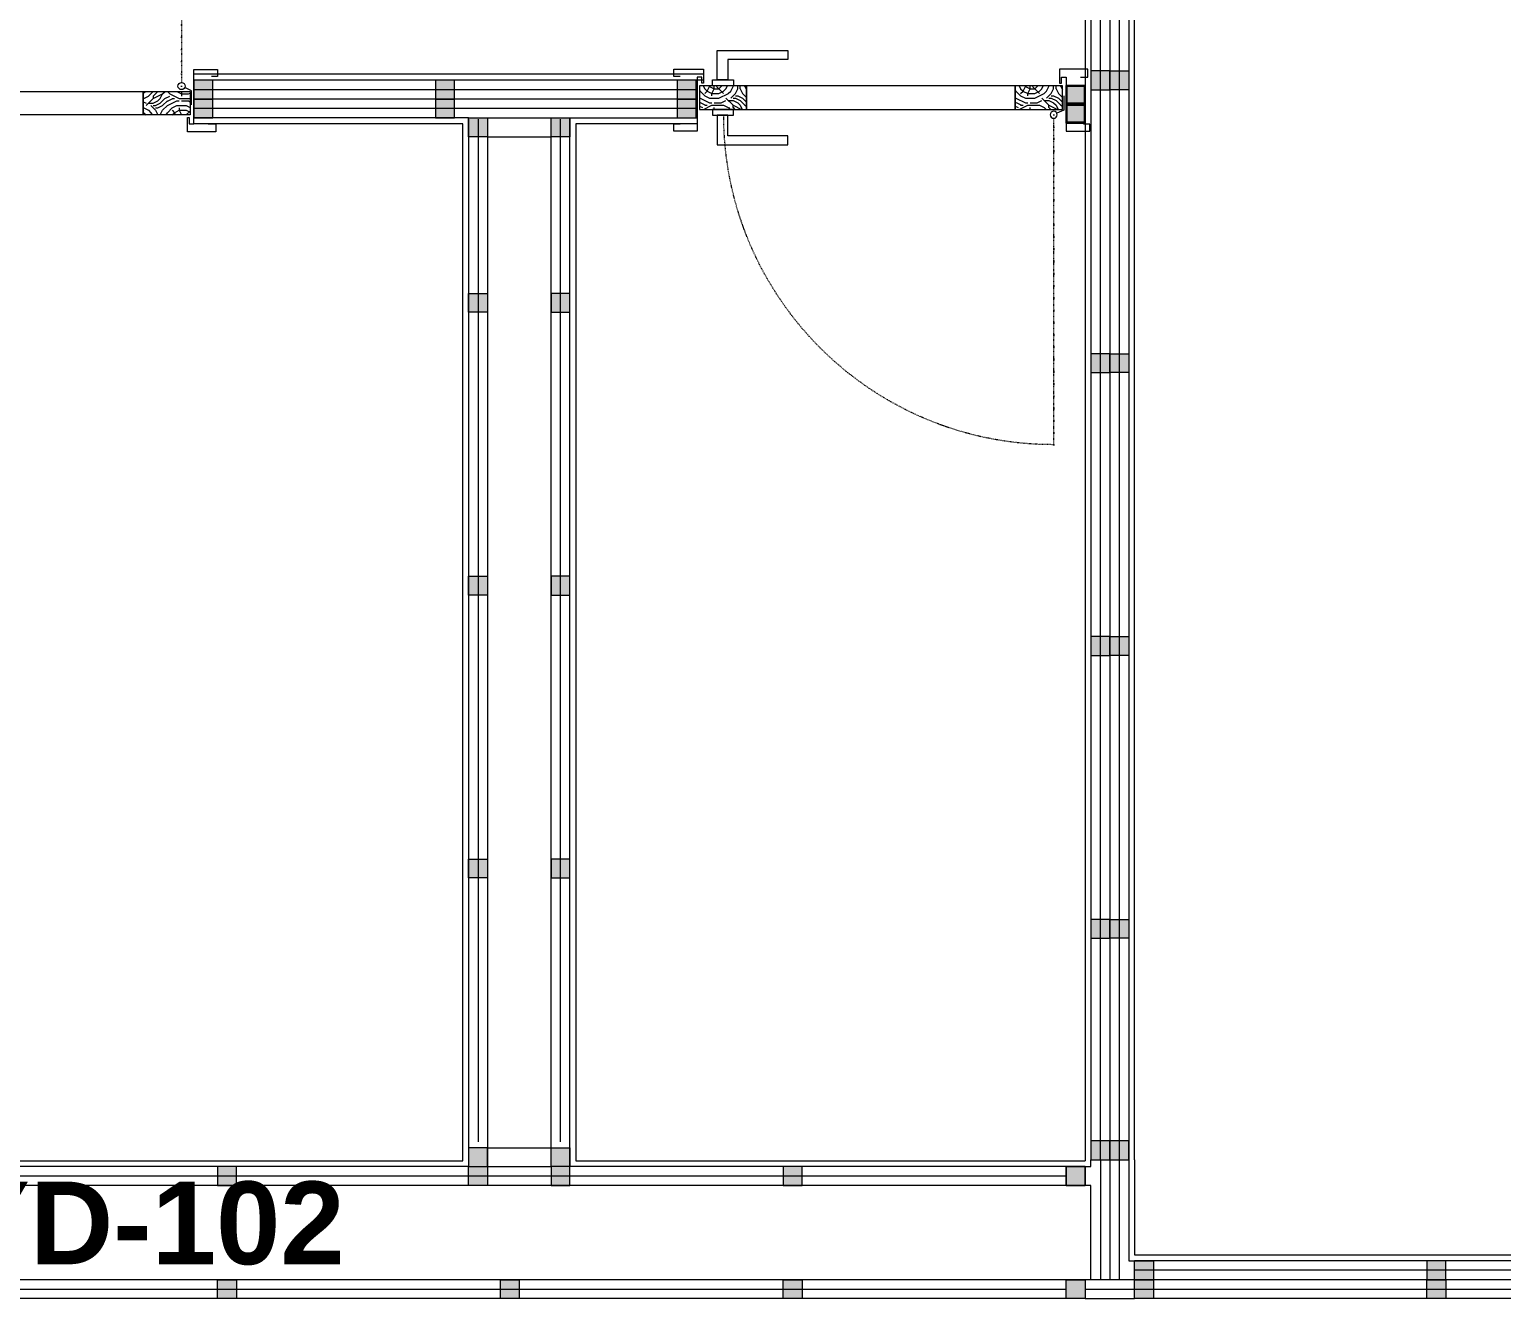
# Model space of a CAD drawing. Extents: x -2749 to 11890, y 0 to 8245.
# Drawn here: x 3484.7 to 3796.9, y 3361.1 to 3630.4 of the extents above; entities that cross this region are included whole.
import ezdxf

# ---------------------------------------------------------------- set-up
doc = ezdxf.new("R2010")
doc.units = 0
doc.header["$MEASUREMENT"] = 0
doc.linetypes.add('DOT2', pattern=[0.125, 0, -0.125])
doc.layers.get('0').update_dxf_attribs({"color": 9, "lineweight": 9})
for name, color, linetype, lineweight in [('06C', 9, 'Continuous', 9), ('06D', 9, 'Continuous', 9), ('09', 9, 'Continuous', 9), ('10', 9, 'Continuous', 9), ('11', 9, 'Continuous', 9), ('12', 9, 'Continuous', 9), ('20', 9, 'DOT2', 9), ('33', 9, 'BATTING', 9), ('EQ LIST', 7, 'Continuous', 13)]:
    doc.layers.add(name, color=color, linetype=linetype, lineweight=lineweight)
doc.linetypes.add('BATTING', pattern='A,0.0001,-0.1,[134,ltypeshp.shx,S=0.1,R=0,X=-0.1,Y=0],-0.2,[134,ltypeshp.shx,S=0.1,R=180,X=0.1,Y=0],-0.1', length=0.4001)

# ---------------------------------------------------------------- blocks, each defined once
blk = doc.blocks.new('p-kapı kolu')
for points in [[(2.2, 0), (2.2, -1.25), (-2.2, -1.25), (-2.2, 0), (2.2, 0)], [(1.225, -1.25), (1.225, -7.5), (-13.775, -7.5), (-13.775, -5.625), (-1.025, -5.625), (-1.025, -5.625), (-1.025, -1.25), (1.225, -1.25)]]:
    blk.add_lwpolyline(points)
blk = doc.blocks.new('P-AH-01-102')
at = {"layer": '09'}
h = blk.add_hatch(dxfattribs=at)
h.set_pattern_fill('LOGEND', color=256, scale=10, style=0)
h.set_pattern_definition([(7e-15, (-99162.212, -3118.098), (10, 10), [3, -7]), (7e-15, (-99162.212, -3117.598), (10, 10), [3, -7]), (7e-15, (-99161.712, -3116.598), (10, 10), [2, -8]), (7e-15, (-99161.212, -3115.598), (10, 10), [1.5, -8.5]), (7e-15, (-99161.212, -3114.598), (10, 10), [1, -9]), (7e-15, (-99163.712, -3113.598), (10, 10), [0.5, -2.5, 0.5, -6.5]), (7e-15, (-99162.212, -3113.098), (10, 10), [0.5, -4, 1.5, -4]), (7e-15, (-99160.212, -3112.598), (10, 10), [0.5, -0.5, 0.5, -8.5]), (7e-15, (-99160.712, -3112.098), (10, 10), [0.5, -9.5]), (7e-15, (-99161.212, -3111.098), (10, 10), [1.5, -8.5]), (7e-15, (-99161.212, -3110.098), (10, 10), [2, -8]), (7e-15, (-99161.712, -3109.098), (10, 10), [2.5, -3, 0.5, -4]), (90, (-99165.712, -3115.098), (-10, 10), [0.5, -1, 2.5, -6]), (90, (-99165.212, -3114.098), (-10, 10), [0.5, -0.5, 1.5, -7.5]), (90, (-99164.712, -3110.098), (-10, 10), [1, -9]), (90, (-99164.212, -3114.098), (-10, 10), [2, -3, 0.5, -4.5]), (90, (-99163.712, -3108.598), (-10, 10), [0.5, -9.5]), (90, (-99163.212, -3113.598), (-10, 10), [1.5, -8.5]), (90, (-99162.212, -3113.098), (-10, 10), [1, -9]), (90, (-99161.212, -3113.098), (-10, 10), [0.5, -1.5, 1.5, -6.5]), (90, (-99160.712, -3112.598), (-10, 10), [0.5, -9.5]), (90, (-99160.212, -3114.598), (-10, 10), [1.4, -8.6]), (90, (-99159.712, -3116.598), (-10, 10), [1, -9]), (90, (-99158.712, -3112.598), (-10, 10), [0.5, -9.5]), (90, (-99157.712, -3113.098), (-10, 10), [1.5, -8.5]), (90, (-99156.712, -3113.098), (-10, 10), [1.5, -8.5]), (45, (-99158.212, -3117.0976), (1e-15, 10), [0.7071, -0.7071, 0.7071, -12.0208356]), (45, (-99160.212, -3114.5976), (1e-15, 10), [1.4142, -12.7279356]), (45, (-99164.212, -3109.5976), (1e-15, 10), [1.4142, -12.7279356]), (45, (-99162.212, -3112.0976), (1e-15, 10), [1.4142, -12.7279356]), (45, (-99161.712, -3114.0976), (1e-15, 10), [1.4142, -12.7279356]), (45, (-99158.712, -3116.0976), (1e-15, 10), [1.4142, -12.7279356]), (45, (-99159.712, -3115.5976), (1e-15, 10), [2.12132, -12.0208156]), (45, (-99162.712, -3111.0976), (1e-15, 10), [0.7071, -13.4350356]), (45, (-99163.212, -3110.0976), (1e-15, 10), [0.7071, -13.4350356]), (45, (-99159.212, -3110.0976), (1e-15, 10), [0.7071, -13.4350356]), (45, (-99163.212, -3115.0976), (1e-15, 10), [0.7071, -13.4350356]), (45, (-99157.712, -3111.5976), (1e-15, 10), [0.7071, -13.4350356]), (45, (-99161.212, -3112.5976), (1e-15, 10), [0.7071, -13.4350356]), (45, (-99160.212, -3111.5976), (1e-15, 10), [0.7071, -13.4350356]), (135, (-99160.712, -3113.5976), (-10, 1e-15), [0.7071, -0.7071, 2.12132, -10.6066156]), (135, (-99159.212, -3113.5976), (-10, 1e-15), [0.7071, -13.4350356]), (135, (-99159.212, -3117.0976), (-10, 1e-15), [0.7071, -13.4350356]), (135, (-99161.212, -3114.5976), (-10, 1e-15), [0.7071, -13.4350356]), (135, (-99159.712, -3112.5976), (-10, 1e-15), [0.7071, -13.4350356]), (135, (-99162.212, -3115.0976), (-10, 1e-15), [0.7071, -13.4350356]), (135, (-99158.212, -3115.0976), (-10, 1e-15), [0.7071, -13.4350356]), (135, (-99165.212, -3118.0976), (-10, 1e-15), [0.7071, -13.4350356]), (135, (-99164.712, -3117.5976), (-10, 1e-15), [1.4142, -12.7279356]), (135, (-99164.212, -3117.0976), (-10, 1e-15), [1.4142, -12.7279356]), (135, (-99163.212, -3117.0976), (-10, 1e-15), [1.4142, -12.7279356]), (135, (-99162.712, -3116.0976), (-10, 1e-15), [1.4142, -12.7279356]), (135, (-99158.712, -3112.0976), (-10, 1e-15), [1.4142, -12.7279356]), (135, (-99156.712, -3117.0976), (-10, 1e-15), [1.4142, -12.7279356]), (135, (-99156.212, -3109.0976), (-10, 1e-15), [1.4142, -12.7279356]), (135, (-99156.212, -3110.0976), (-10, 1e-15), [1.4142, -12.7279356]), (135, (-99157.212, -3110.5976), (-10, 1e-15), [1.4142, -12.7279356]), (135, (-99164.212, -3110.5976), (-10, 1e-15), [2.12132, -12.0208156]), (135, (-99157.712, -3111.5976), (-10, 1e-15), [2.12132, -12.0208156]), (26.565051, (-99163.212, -3108.5976), (10, 4e-09), [1.118, -21.2426798]), (26.565051, (-99163.212, -3113.5976), (10, 4e-09), [1.118, -21.2426798]), (26.565051, (-99162.212, -3110.5976), (10, 4e-09), [1.118, -21.2426798]), (26.565051, (-99159.212, -3117.5976), (10, 4e-09), [1.118, -21.2426798]), (26.565051, (-99159.712, -3116.5976), (10, 4e-09), [1.118, -21.2426798]), (26.565051, (-99162.712, -3114.5976), (10, 4e-09), [1.118, -21.2426798]), (26.565051, (-99162.712, -3109.5976), (10, 4e-09), [1.118, -21.2426798]), (26.565051, (-99159.712, -3112.5976), (10, 4e-09), [2.236, -20.1246798]), (63.434949, (-99159.712, -3111.0976), (5e-10, 10), [1.118, -21.2426798]), (63.434949, (-99158.212, -3114.0976), (5e-10, 10), [1.118, -21.2426798]), (63.434949, (-99163.212, -3112.0976), (5e-10, 10), [1.118, -21.2426798]), (63.434949, (-99165.212, -3111.5976), (5e-10, 10), [1.118, -21.2426798]), (63.434949, (-99159.212, -3113.5976), (5e-10, 10), [1.118, -21.2426798]), (63.434949, (-99160.212, -3113.5976), (5e-10, 10), [1.118, -21.2426798]), (63.434949, (-99164.212, -3112.0976), (5e-10, 10), [2.236, -20.1246798]), (63.434949, (-99156.712, -3115.5976), (5e-10, 10), [2.236, -20.1246798]), (63.434949, (-99157.712, -3115.0976), (5e-10, 10), [2.236, -20.1246798]), (116.565051, (-99165.712, -3116.5976), (-4e-09, 10), [1.118, -21.2426798]), (116.565051, (-99165.712, -3111.0976), (-4e-09, 10), [1.118, -21.2426798]), (116.565051, (-99163.712, -3118.0976), (-4e-09, 10), [1.118, -21.2426798]), (116.565051, (-99164.712, -3109.0976), (-4e-09, 10), [1.118, -21.2426798]), (116.565051, (-99163.712, -3115.0976), (-4e-09, 10), [1.118, -21.2426798]), (116.565051, (-99161.712, -3114.0976), (-4e-09, 10), [1.118, -21.2426798]), (116.565051, (-99160.712, -3112.0976), (-4e-09, 10), [1.118, -21.2426798]), (116.565051, (-99165.212, -3116.0976), (3.21e-06, 10.0000016), [1.118, -21.2426798]), (116.565051, (-99162.712, -3114.5976), (-4e-09, 10), [1.118, -21.2426798]), (116.565051, (-99159.712, -3115.5976), (-4e-09, 10), [1.118, -21.2426798]), (116.565051, (-99158.712, -3114.5976), (-4e-09, 10), [1.118, -21.2426798]), (116.565051, (-99156.712, -3111.5976), (-4e-09, 10), [1.118, -21.2426798]), (116.565051, (-99164.212, -3108.5976), (-4e-09, 10), [1.118, -21.2426798]), (116.565051, (-99165.712, -3109.0976), (-4e-09, 10), [2.236, -20.1246798]), (116.565051, (-99164.212, -3116.0976), (-4e-09, 10), [2.236, -20.1246798]), (153.434949, (-99165.712, -3117.5976), (-10, 5e-10), [1.118, -21.2426798]), (153.434949, (-99157.212, -3118.0976), (-10, 5e-10), [1.118, -21.2426798]), (153.434949, (-99157.712, -3113.0976), (-10, 5e-10), [1.118, -21.2426798]), (153.434949, (-99161.712, -3116.5976), (-10, 5e-10), [1.118, -21.2426798]), (153.434949, (-99162.212, -3117.5976), (-10, 5e-10), [1.118, -21.2426798]), (153.434949, (-99161.212, -3115.5976), (-10, 5e-10), [1.118, -21.2426798]), (153.434949, (-99158.212, -3109.5976), (-10, 5e-10), [1.118, -21.2426798]), (153.434949, (-99157.212, -3109.0976), (-10, 5e-10), [2.236, -20.1246798])])
h.paths.add_polyline_path([(3.3, -4.8), (-1.71, -4.8), (-1.71, -14.8), (3.3, -14.8)])
h = blk.add_hatch(dxfattribs=at)
h.set_pattern_fill('LOGEND', color=256, scale=10, style=0)
h.set_pattern_definition([(7e-15, (-99152.212, -3195.098), (10, 10), [3, -7]), (7e-15, (-99152.212, -3194.598), (10, 10), [3, -7]), (7e-15, (-99151.712, -3193.598), (10, 10), [2, -8]), (7e-15, (-99151.212, -3192.598), (10, 10), [1.5, -8.5]), (7e-15, (-99151.212, -3191.598), (10, 10), [1, -9]), (7e-15, (-99153.712, -3190.598), (10, 10), [0.5, -2.5, 0.5, -6.5]), (7e-15, (-99152.212, -3190.098), (10, 10), [0.5, -4, 1.5, -4]), (7e-15, (-99150.212, -3189.598), (10, 10), [0.5, -0.5, 0.5, -8.5]), (7e-15, (-99150.712, -3189.098), (10, 10), [0.5, -9.5]), (7e-15, (-99151.212, -3188.098), (10, 10), [1.5, -8.5]), (7e-15, (-99151.212, -3187.098), (10, 10), [2, -8]), (7e-15, (-99151.712, -3186.098), (10, 10), [2.5, -3, 0.5, -4]), (90, (-99155.712, -3192.098), (-10, 10), [0.5, -1, 2.5, -6]), (90, (-99155.212, -3191.098), (-10, 10), [0.5, -0.5, 1.5, -7.5]), (90, (-99154.712, -3187.098), (-10, 10), [1, -9]), (90, (-99154.212, -3191.098), (-10, 10), [2, -3, 0.5, -4.5]), (90, (-99153.712, -3185.598), (-10, 10), [0.5, -9.5]), (90, (-99153.212, -3190.598), (-10, 10), [1.5, -8.5]), (90, (-99152.212, -3190.098), (-10, 10), [1, -9]), (90, (-99151.212, -3190.098), (-10, 10), [0.5, -1.5, 1.5, -6.5]), (90, (-99150.712, -3189.598), (-10, 10), [0.5, -9.5]), (90, (-99150.212, -3191.598), (-10, 10), [1.4, -8.6]), (90, (-99149.712, -3193.598), (-10, 10), [1, -9]), (90, (-99148.712, -3189.598), (-10, 10), [0.5, -9.5]), (90, (-99147.712, -3190.098), (-10, 10), [1.5, -8.5]), (90, (-99146.712, -3190.098), (-10, 10), [1.5, -8.5]), (45, (-99148.212, -3194.0976), (1e-15, 10), [0.7071, -0.7071, 0.7071, -12.0208356]), (45, (-99150.212, -3191.5976), (1e-15, 10), [1.4142, -12.7279356]), (45, (-99154.212, -3186.5976), (1e-15, 10), [1.4142, -12.7279356]), (45, (-99152.212, -3189.0976), (1e-15, 10), [1.4142, -12.7279356]), (45, (-99151.712, -3191.0976), (1e-15, 10), [1.4142, -12.7279356]), (45, (-99148.712, -3193.0976), (1e-15, 10), [1.4142, -12.7279356]), (45, (-99149.712, -3192.5976), (1e-15, 10), [2.12132, -12.0208156]), (45, (-99152.712, -3188.0976), (1e-15, 10), [0.7071, -13.4350356]), (45, (-99153.212, -3187.0976), (1e-15, 10), [0.7071, -13.4350356]), (45, (-99149.212, -3187.0976), (1e-15, 10), [0.7071, -13.4350356]), (45, (-99153.212, -3192.0976), (1e-15, 10), [0.7071, -13.4350356]), (45, (-99147.712, -3188.5976), (1e-15, 10), [0.7071, -13.4350356]), (45, (-99151.212, -3189.5976), (1e-15, 10), [0.7071, -13.4350356]), (45, (-99150.212, -3188.5976), (1e-15, 10), [0.7071, -13.4350356]), (135, (-99150.712, -3190.5976), (-10, 1e-15), [0.7071, -0.7071, 2.12132, -10.6066156]), (135, (-99149.212, -3190.5976), (-10, 1e-15), [0.7071, -13.4350356]), (135, (-99149.212, -3194.0976), (-10, 1e-15), [0.7071, -13.4350356]), (135, (-99151.212, -3191.5976), (-10, 1e-15), [0.7071, -13.4350356]), (135, (-99149.712, -3189.5976), (-10, 1e-15), [0.7071, -13.4350356]), (135, (-99152.212, -3192.0976), (-10, 1e-15), [0.7071, -13.4350356]), (135, (-99148.212, -3192.0976), (-10, 1e-15), [0.7071, -13.4350356]), (135, (-99155.212, -3195.0976), (-10, 1e-15), [0.7071, -13.4350356]), (135, (-99154.712, -3194.5976), (-10, 1e-15), [1.4142, -12.7279356]), (135, (-99154.212, -3194.0976), (-10, 1e-15), [1.4142, -12.7279356]), (135, (-99153.212, -3194.0976), (-10, 1e-15), [1.4142, -12.7279356]), (135, (-99152.712, -3193.0976), (-10, 1e-15), [1.4142, -12.7279356]), (135, (-99148.712, -3189.0976), (-10, 1e-15), [1.4142, -12.7279356]), (135, (-99146.712, -3194.0976), (-10, 1e-15), [1.4142, -12.7279356]), (135, (-99146.212, -3186.0976), (-10, 1e-15), [1.4142, -12.7279356]), (135, (-99146.212, -3187.0976), (-10, 1e-15), [1.4142, -12.7279356]), (135, (-99147.212, -3187.5976), (-10, 1e-15), [1.4142, -12.7279356]), (135, (-99154.212, -3187.5976), (-10, 1e-15), [2.12132, -12.0208156]), (135, (-99147.712, -3188.5976), (-10, 1e-15), [2.12132, -12.0208156]), (26.565051, (-99153.212, -3185.5976), (10, 4e-09), [1.118, -21.2426798]), (26.565051, (-99153.212, -3190.5976), (10, 4e-09), [1.118, -21.2426798]), (26.565051, (-99152.212, -3187.5976), (10, 4e-09), [1.118, -21.2426798]), (26.565051, (-99149.212, -3194.5976), (10, 4e-09), [1.118, -21.2426798]), (26.565051, (-99149.712, -3193.5976), (10, 4e-09), [1.118, -21.2426798]), (26.565051, (-99152.712, -3191.5976), (10, 4e-09), [1.118, -21.2426798]), (26.565051, (-99152.712, -3186.5976), (10, 4e-09), [1.118, -21.2426798]), (26.565051, (-99149.712, -3189.5976), (10, 4e-09), [2.236, -20.1246798]), (63.434949, (-99149.712, -3188.0976), (5e-10, 10), [1.118, -21.2426798]), (63.434949, (-99148.212, -3191.0976), (5e-10, 10), [1.118, -21.2426798]), (63.434949, (-99153.212, -3189.0976), (5e-10, 10), [1.118, -21.2426798]), (63.434949, (-99155.212, -3188.5976), (5e-10, 10), [1.118, -21.2426798]), (63.434949, (-99149.212, -3190.5976), (5e-10, 10), [1.118, -21.2426798]), (63.434949, (-99150.212, -3190.5976), (5e-10, 10), [1.118, -21.2426798]), (63.434949, (-99154.212, -3189.0976), (5e-10, 10), [2.236, -20.1246798]), (63.434949, (-99146.712, -3192.5976), (5e-10, 10), [2.236, -20.1246798]), (63.434949, (-99147.712, -3192.0976), (5e-10, 10), [2.236, -20.1246798]), (116.565051, (-99155.712, -3193.5976), (-4e-09, 10), [1.118, -21.2426798]), (116.565051, (-99155.712, -3188.0976), (-4e-09, 10), [1.118, -21.2426798]), (116.565051, (-99153.712, -3195.0976), (-4e-09, 10), [1.118, -21.2426798]), (116.565051, (-99154.712, -3186.0976), (-4e-09, 10), [1.118, -21.2426798]), (116.565051, (-99153.712, -3192.0976), (-4e-09, 10), [1.118, -21.2426798]), (116.565051, (-99151.712, -3191.0976), (-4e-09, 10), [1.118, -21.2426798]), (116.565051, (-99150.712, -3189.0976), (-4e-09, 10), [1.118, -21.2426798]), (116.565051, (-99155.212, -3193.0976), (3.21e-06, 10.0000016), [1.118, -21.2426798]), (116.565051, (-99152.712, -3191.5976), (-4e-09, 10), [1.118, -21.2426798]), (116.565051, (-99149.712, -3192.5976), (-4e-09, 10), [1.118, -21.2426798]), (116.565051, (-99148.712, -3191.5976), (-4e-09, 10), [1.118, -21.2426798]), (116.565051, (-99146.712, -3188.5976), (-4e-09, 10), [1.118, -21.2426798]), (116.565051, (-99154.212, -3185.5976), (-4e-09, 10), [1.118, -21.2426798]), (116.565051, (-99155.712, -3186.0976), (-4e-09, 10), [2.236, -20.1246798]), (116.565051, (-99154.212, -3193.0976), (-4e-09, 10), [2.236, -20.1246798]), (153.434949, (-99155.712, -3194.5976), (-10, 5e-10), [1.118, -21.2426798]), (153.434949, (-99147.212, -3195.0976), (-10, 5e-10), [1.118, -21.2426798]), (153.434949, (-99147.712, -3190.0976), (-10, 5e-10), [1.118, -21.2426798]), (153.434949, (-99151.712, -3193.5976), (-10, 5e-10), [1.118, -21.2426798]), (153.434949, (-99152.212, -3194.5976), (-10, 5e-10), [1.118, -21.2426798]), (153.434949, (-99151.212, -3192.5976), (-10, 5e-10), [1.118, -21.2426798]), (153.434949, (-99148.212, -3186.5976), (-10, 5e-10), [1.118, -21.2426798]), (153.434949, (-99147.212, -3186.0976), (-10, 5e-10), [2.236, -20.1246798])])
h.paths.add_polyline_path([(3.3, -71.8), (-1.71, -71.8), (-1.71, -81.8), (3.3, -81.8)])
at = {"layer": '10'}
for points in [[(5.16, -1), (5.16, 0.6), (6.86, 0.6), (6.86, -5.4), (3.86, -5.4), (3.86, -5), (5.16, -5), (5.16, -4), (-6.34, -4), (-6.34, 1), (-4.84, 1), (-4.84, -0.3)], [(1.17, -4.5), (-1.83, -4.5), (-2.51, -5.97)], [(5.26, -85.9), (5.26, -87.2), (6.86, -87.2), (6.86, -80.9), (3.86, -80.9), (3.86, -81.3), (5.16, -81.3), (5.16, -82.3), (-6.34, -82.3), (-6.34, -87.2), (-4.74, -87.2), (-4.74, -85.9)]]:
    blk.add_lwpolyline(points, dxfattribs=at)
blk.add_circle((-2.83, -6.65), 0.75, dxfattribs=at)
at = {"layer": '12'}
for points in [[(3.3, -4.8), (3.3, -14.8), (-1.7, -14.8), (-1.7, -4.8)], [(3.3, -71.8), (-1.7, -71.8), (-1.7, -14.8), (3.3, -14.8)], [(3.3, -71.8), (3.3, -81.8), (-1.7, -81.8), (-1.7, -71.8)]]:
    blk.add_lwpolyline(points, close=True, dxfattribs=at)
at = {"layer": '20', "ltscale": 20}
for points in [[(-2.83, -6.65), (-72.83, -6.65)], [(-72.83, -6.65), (-3.58, -6.65)]]:
    blk.add_lwpolyline(points, dxfattribs=at)
at = {"layer": '20'}
blk.add_lwpolyline([(-72.83, -6.65), (-3.58, -6.65)], dxfattribs=at)
blk.add_arc((-2.83, -6.65), 70, 180.0002, 269.9998, dxfattribs=at)
at = {"layer": '06C', "extrusion": (0, 0, -1), "xscale": -1, "zscale": -1, "rotation": 90}
blk.add_blockref('p-kapı kolu', (1.7, -76.8), dxfattribs=at)
at = {"layer": '06C', "xscale": -1, "rotation": 90}
blk.add_blockref('p-kapı kolu', (3.3, -76.8), dxfattribs=at)
blk = doc.blocks.new('prf-10x10')
h = blk.add_hatch(color=255)
h.dxf.hatch_style = 1
h.paths.add_polyline_path([(-5, -5), (5, -5), (5, 5), (-5, 5)])
at = {"layer": '10'}
blk.add_lwpolyline([(-5, -5), (5, -5), (5, 5), (-5, 5)], close=True, dxfattribs=at)
blk = doc.blocks.new('p-profil-birim')
h = blk.add_hatch(color=255)
h.dxf.hatch_style = 1
h.paths.add_polyline_path([(0, 0), (10, 0), (10, 10), (0, 10)])
blk.add_lwpolyline([(0, 0), (10, 0), (10, 10), (0, 10)], close=True)
at = {"layer": '10'}
for points in [[(0, 10), (10, 10), (10, 0), (0, 0)], [(0, 10), (10, 10), (10, 0), (0, 0)], [(0, 0), (10, 0), (10, 10), (0, 10)], [(0.5, 9.5), (9.5, 9.5), (9.5, 0.5), (0.5, 0.5)]]:
    blk.add_lwpolyline(points, close=True, dxfattribs=at)
blk = doc.blocks.new('P-AH-01-1001')
at = {"layer": '09'}
h = blk.add_hatch(dxfattribs=at)
h.set_pattern_fill('LOGEND', color=256, scale=10, style=0)
h.set_pattern_definition([(2e-15, (-99162.212, -3118.098), (10, 10), [3, -7]), (2e-15, (-99162.212, -3117.598), (10, 10), [3, -7]), (2e-15, (-99161.712, -3116.598), (10, 10), [2, -8]), (2e-15, (-99161.212, -3115.598), (10, 10), [1.5, -8.5]), (2e-15, (-99161.212, -3114.598), (10, 10), [1, -9]), (2e-15, (-99163.712, -3113.598), (10, 10), [0.5, -2.5, 0.5, -6.5]), (2e-15, (-99162.212, -3113.098), (10, 10), [0.5, -4, 1.5, -4]), (2e-15, (-99160.212, -3112.598), (10, 10), [0.5, -0.5, 0.5, -8.5]), (2e-15, (-99160.712, -3112.098), (10, 10), [0.5, -9.5]), (2e-15, (-99161.212, -3111.098), (10, 10), [1.5, -8.5]), (2e-15, (-99161.212, -3110.098), (10, 10), [2, -8]), (2e-15, (-99161.712, -3109.098), (10, 10), [2.5, -3, 0.5, -4]), (90, (-99165.712, -3115.098), (-10, 10), [0.5, -1, 2.5, -6]), (90, (-99165.212, -3114.098), (-10, 10), [0.5, -0.5, 1.5, -7.5]), (90, (-99164.712, -3110.098), (-10, 10), [1, -9]), (90, (-99164.212, -3114.098), (-10, 10), [2, -3, 0.5, -4.5]), (90, (-99163.712, -3108.598), (-10, 10), [0.5, -9.5]), (90, (-99163.212, -3113.598), (-10, 10), [1.5, -8.5]), (90, (-99162.212, -3113.098), (-10, 10), [1, -9]), (90, (-99161.212, -3113.098), (-10, 10), [0.5, -1.5, 1.5, -6.5]), (90, (-99160.712, -3112.598), (-10, 10), [0.5, -9.5]), (90, (-99160.212, -3114.598), (-10, 10), [1.4, -8.6]), (90, (-99159.712, -3116.598), (-10, 10), [1, -9]), (90, (-99158.712, -3112.598), (-10, 10), [0.5, -9.5]), (90, (-99157.712, -3113.098), (-10, 10), [1.5, -8.5]), (90, (-99156.712, -3113.098), (-10, 10), [1.5, -8.5]), (45, (-99158.212, -3117.0976), (1e-15, 10), [0.7071, -0.7071, 0.7071, -12.0208356]), (45, (-99160.212, -3114.5976), (1e-15, 10), [1.4142, -12.7279356]), (45, (-99164.212, -3109.5976), (1e-15, 10), [1.4142, -12.7279356]), (45, (-99162.212, -3112.0976), (1e-15, 10), [1.4142, -12.7279356]), (45, (-99161.712, -3114.0976), (1e-15, 10), [1.4142, -12.7279356]), (45, (-99158.712, -3116.0976), (1e-15, 10), [1.4142, -12.7279356]), (45, (-99159.712, -3115.5976), (1e-15, 10), [2.12132, -12.0208156]), (45, (-99162.712, -3111.0976), (1e-15, 10), [0.7071, -13.4350356]), (45, (-99163.212, -3110.0976), (1e-15, 10), [0.7071, -13.4350356]), (45, (-99159.212, -3110.0976), (1e-15, 10), [0.7071, -13.4350356]), (45, (-99163.212, -3115.0976), (1e-15, 10), [0.7071, -13.4350356]), (45, (-99157.712, -3111.5976), (1e-15, 10), [0.7071, -13.4350356]), (45, (-99161.212, -3112.5976), (1e-15, 10), [0.7071, -13.4350356]), (45, (-99160.212, -3111.5976), (1e-15, 10), [0.7071, -13.4350356]), (135, (-99160.712, -3113.5976), (-10, 1e-15), [0.7071, -0.7071, 2.12132, -10.6066156]), (135, (-99159.212, -3113.5976), (-10, 1e-15), [0.7071, -13.4350356]), (135, (-99159.212, -3117.0976), (-10, 1e-15), [0.7071, -13.4350356]), (135, (-99161.212, -3114.5976), (-10, 1e-15), [0.7071, -13.4350356]), (135, (-99159.712, -3112.5976), (-10, 1e-15), [0.7071, -13.4350356]), (135, (-99162.212, -3115.0976), (-10, 1e-15), [0.7071, -13.4350356]), (135, (-99158.212, -3115.0976), (-10, 1e-15), [0.7071, -13.4350356]), (135, (-99165.212, -3118.0976), (-10, 1e-15), [0.7071, -13.4350356]), (135, (-99164.712, -3117.5976), (-10, 1e-15), [1.4142, -12.7279356]), (135, (-99164.212, -3117.0976), (-10, 1e-15), [1.4142, -12.7279356]), (135, (-99163.212, -3117.0976), (-10, 1e-15), [1.4142, -12.7279356]), (135, (-99162.712, -3116.0976), (-10, 1e-15), [1.4142, -12.7279356]), (135, (-99158.712, -3112.0976), (-10, 1e-15), [1.4142, -12.7279356]), (135, (-99156.712, -3117.0976), (-10, 1e-15), [1.4142, -12.7279356]), (135, (-99156.212, -3109.0976), (-10, 1e-15), [1.4142, -12.7279356]), (135, (-99156.212, -3110.0976), (-10, 1e-15), [1.4142, -12.7279356]), (135, (-99157.212, -3110.5976), (-10, 1e-15), [1.4142, -12.7279356]), (135, (-99164.212, -3110.5976), (-10, 1e-15), [2.12132, -12.0208156]), (135, (-99157.712, -3111.5976), (-10, 1e-15), [2.12132, -12.0208156]), (26.565051, (-99163.212, -3108.5976), (10, 4e-09), [1.118, -21.2426798]), (26.565051, (-99163.212, -3113.5976), (10, 4e-09), [1.118, -21.2426798]), (26.565051, (-99162.212, -3110.5976), (10, 4e-09), [1.118, -21.2426798]), (26.565051, (-99159.212, -3117.5976), (10, 4e-09), [1.118, -21.2426798]), (26.565051, (-99159.712, -3116.5976), (10, 4e-09), [1.118, -21.2426798]), (26.565051, (-99162.712, -3114.5976), (10, 4e-09), [1.118, -21.2426798]), (26.565051, (-99162.712, -3109.5976), (10, 4e-09), [1.118, -21.2426798]), (26.565051, (-99159.712, -3112.5976), (10, 4e-09), [2.236, -20.1246798]), (63.434949, (-99159.712, -3111.0976), (5e-10, 10), [1.118, -21.2426798]), (63.434949, (-99158.212, -3114.0976), (5e-10, 10), [1.118, -21.2426798]), (63.434949, (-99163.212, -3112.0976), (5e-10, 10), [1.118, -21.2426798]), (63.434949, (-99165.212, -3111.5976), (5e-10, 10), [1.118, -21.2426798]), (63.434949, (-99159.212, -3113.5976), (5e-10, 10), [1.118, -21.2426798]), (63.434949, (-99160.212, -3113.5976), (5e-10, 10), [1.118, -21.2426798]), (63.434949, (-99164.212, -3112.0976), (5e-10, 10), [2.236, -20.1246798]), (63.434949, (-99156.712, -3115.5976), (5e-10, 10), [2.236, -20.1246798]), (63.434949, (-99157.712, -3115.0976), (5e-10, 10), [2.236, -20.1246798]), (116.565051, (-99165.712, -3116.5976), (-4e-09, 10), [1.118, -21.2426798]), (116.565051, (-99165.712, -3111.0976), (-4e-09, 10), [1.118, -21.2426798]), (116.565051, (-99163.712, -3118.0976), (-4e-09, 10), [1.118, -21.2426798]), (116.565051, (-99164.712, -3109.0976), (-4e-09, 10), [1.118, -21.2426798]), (116.565051, (-99163.712, -3115.0976), (-4e-09, 10), [1.118, -21.2426798]), (116.565051, (-99161.712, -3114.0976), (-4e-09, 10), [1.118, -21.2426798]), (116.565051, (-99160.712, -3112.0976), (-4e-09, 10), [1.118, -21.2426798]), (116.565051, (-99165.212, -3116.0976), (3.21e-06, 10.0000016), [1.118, -21.2426798]), (116.565051, (-99162.712, -3114.5976), (-4e-09, 10), [1.118, -21.2426798]), (116.565051, (-99159.712, -3115.5976), (-4e-09, 10), [1.118, -21.2426798]), (116.565051, (-99158.712, -3114.5976), (-4e-09, 10), [1.118, -21.2426798]), (116.565051, (-99156.712, -3111.5976), (-4e-09, 10), [1.118, -21.2426798]), (116.565051, (-99164.212, -3108.5976), (-4e-09, 10), [1.118, -21.2426798]), (116.565051, (-99165.712, -3109.0976), (-4e-09, 10), [2.236, -20.1246798]), (116.565051, (-99164.212, -3116.0976), (-4e-09, 10), [2.236, -20.1246798]), (153.434949, (-99165.712, -3117.5976), (-10, 5e-10), [1.118, -21.2426798]), (153.434949, (-99157.212, -3118.0976), (-10, 5e-10), [1.118, -21.2426798]), (153.434949, (-99157.712, -3113.0976), (-10, 5e-10), [1.118, -21.2426798]), (153.434949, (-99161.712, -3116.5976), (-10, 5e-10), [1.118, -21.2426798]), (153.434949, (-99162.212, -3117.5976), (-10, 5e-10), [1.118, -21.2426798]), (153.434949, (-99161.212, -3115.5976), (-10, 5e-10), [1.118, -21.2426798]), (153.434949, (-99158.212, -3109.5976), (-10, 5e-10), [1.118, -21.2426798]), (153.434949, (-99157.212, -3109.0976), (-10, 5e-10), [2.236, -20.1246798])])
h.paths.add_polyline_path([(3.3, -4.8), (-1.7, -4.8), (-1.7, -14.8), (3.3, -14.8)])
h = blk.add_hatch(dxfattribs=at)
h.set_pattern_fill('LOGEND', color=256, scale=10, style=0)
h.set_pattern_definition([(2e-15, (-99162.212, -3205.098), (10, 10), [3, -7]), (2e-15, (-99162.212, -3204.598), (10, 10), [3, -7]), (2e-15, (-99161.712, -3203.598), (10, 10), [2, -8]), (2e-15, (-99161.212, -3202.598), (10, 10), [1.5, -8.5]), (2e-15, (-99161.212, -3201.598), (10, 10), [1, -9]), (2e-15, (-99163.712, -3200.598), (10, 10), [0.5, -2.5, 0.5, -6.5]), (2e-15, (-99162.212, -3200.098), (10, 10), [0.5, -4, 1.5, -4]), (2e-15, (-99160.212, -3199.598), (10, 10), [0.5, -0.5, 0.5, -8.5]), (2e-15, (-99160.712, -3199.098), (10, 10), [0.5, -9.5]), (2e-15, (-99161.212, -3198.098), (10, 10), [1.5, -8.5]), (2e-15, (-99161.212, -3197.098), (10, 10), [2, -8]), (2e-15, (-99161.712, -3196.098), (10, 10), [2.5, -3, 0.5, -4]), (90, (-99165.712, -3202.098), (-10, 10), [0.5, -1, 2.5, -6]), (90, (-99165.212, -3201.098), (-10, 10), [0.5, -0.5, 1.5, -7.5]), (90, (-99164.712, -3197.098), (-10, 10), [1, -9]), (90, (-99164.212, -3201.098), (-10, 10), [2, -3, 0.5, -4.5]), (90, (-99163.712, -3195.598), (-10, 10), [0.5, -9.5]), (90, (-99163.212, -3200.598), (-10, 10), [1.5, -8.5]), (90, (-99162.212, -3200.098), (-10, 10), [1, -9]), (90, (-99161.212, -3200.098), (-10, 10), [0.5, -1.5, 1.5, -6.5]), (90, (-99160.712, -3199.598), (-10, 10), [0.5, -9.5]), (90, (-99160.212, -3201.598), (-10, 10), [1.4, -8.6]), (90, (-99159.712, -3203.598), (-10, 10), [1, -9]), (90, (-99158.712, -3199.598), (-10, 10), [0.5, -9.5]), (90, (-99157.712, -3200.098), (-10, 10), [1.5, -8.5]), (90, (-99156.712, -3200.098), (-10, 10), [1.5, -8.5]), (45, (-99158.212, -3204.0976), (1e-15, 10), [0.7071, -0.7071, 0.7071, -12.0208356]), (45, (-99160.212, -3201.5976), (1e-15, 10), [1.4142, -12.7279356]), (45, (-99164.212, -3196.5976), (1e-15, 10), [1.4142, -12.7279356]), (45, (-99162.212, -3199.0976), (1e-15, 10), [1.4142, -12.7279356]), (45, (-99161.712, -3201.0976), (1e-15, 10), [1.4142, -12.7279356]), (45, (-99158.712, -3203.0976), (1e-15, 10), [1.4142, -12.7279356]), (45, (-99159.712, -3202.5976), (1e-15, 10), [2.12132, -12.0208156]), (45, (-99162.712, -3198.0976), (1e-15, 10), [0.7071, -13.4350356]), (45, (-99163.212, -3197.0976), (1e-15, 10), [0.7071, -13.4350356]), (45, (-99159.212, -3197.0976), (1e-15, 10), [0.7071, -13.4350356]), (45, (-99163.212, -3202.0976), (1e-15, 10), [0.7071, -13.4350356]), (45, (-99157.712, -3198.5976), (1e-15, 10), [0.7071, -13.4350356]), (45, (-99161.212, -3199.5976), (1e-15, 10), [0.7071, -13.4350356]), (45, (-99160.212, -3198.5976), (1e-15, 10), [0.7071, -13.4350356]), (135, (-99160.712, -3200.5976), (-10, 1e-15), [0.7071, -0.7071, 2.12132, -10.6066156]), (135, (-99159.212, -3200.5976), (-10, 1e-15), [0.7071, -13.4350356]), (135, (-99159.212, -3204.0976), (-10, 1e-15), [0.7071, -13.4350356]), (135, (-99161.212, -3201.5976), (-10, 1e-15), [0.7071, -13.4350356]), (135, (-99159.712, -3199.5976), (-10, 1e-15), [0.7071, -13.4350356]), (135, (-99162.212, -3202.0976), (-10, 1e-15), [0.7071, -13.4350356]), (135, (-99158.212, -3202.0976), (-10, 1e-15), [0.7071, -13.4350356]), (135, (-99165.212, -3205.0976), (-10, 1e-15), [0.7071, -13.4350356]), (135, (-99164.712, -3204.5976), (-10, 1e-15), [1.4142, -12.7279356]), (135, (-99164.212, -3204.0976), (-10, 1e-15), [1.4142, -12.7279356]), (135, (-99163.212, -3204.0976), (-10, 1e-15), [1.4142, -12.7279356]), (135, (-99162.712, -3203.0976), (-10, 1e-15), [1.4142, -12.7279356]), (135, (-99158.712, -3199.0976), (-10, 1e-15), [1.4142, -12.7279356]), (135, (-99156.712, -3204.0976), (-10, 1e-15), [1.4142, -12.7279356]), (135, (-99156.212, -3196.0976), (-10, 1e-15), [1.4142, -12.7279356]), (135, (-99156.212, -3197.0976), (-10, 1e-15), [1.4142, -12.7279356]), (135, (-99157.212, -3197.5976), (-10, 1e-15), [1.4142, -12.7279356]), (135, (-99164.212, -3197.5976), (-10, 1e-15), [2.12132, -12.0208156]), (135, (-99157.712, -3198.5976), (-10, 1e-15), [2.12132, -12.0208156]), (26.565051, (-99163.212, -3195.5976), (10, 4e-09), [1.118, -21.2426798]), (26.565051, (-99163.212, -3200.5976), (10, 4e-09), [1.118, -21.2426798]), (26.565051, (-99162.212, -3197.5976), (10, 4e-09), [1.118, -21.2426798]), (26.565051, (-99159.212, -3204.5976), (10, 4e-09), [1.118, -21.2426798]), (26.565051, (-99159.712, -3203.5976), (10, 4e-09), [1.118, -21.2426798]), (26.565051, (-99162.712, -3201.5976), (10, 4e-09), [1.118, -21.2426798]), (26.565051, (-99162.712, -3196.5976), (10, 4e-09), [1.118, -21.2426798]), (26.565051, (-99159.712, -3199.5976), (10, 4e-09), [2.236, -20.1246798]), (63.434949, (-99159.712, -3198.0976), (5e-10, 10), [1.118, -21.2426798]), (63.434949, (-99158.212, -3201.0976), (5e-10, 10), [1.118, -21.2426798]), (63.434949, (-99163.212, -3199.0976), (5e-10, 10), [1.118, -21.2426798]), (63.434949, (-99165.212, -3198.5976), (5e-10, 10), [1.118, -21.2426798]), (63.434949, (-99159.212, -3200.5976), (5e-10, 10), [1.118, -21.2426798]), (63.434949, (-99160.212, -3200.5976), (5e-10, 10), [1.118, -21.2426798]), (63.434949, (-99164.212, -3199.0976), (5e-10, 10), [2.236, -20.1246798]), (63.434949, (-99156.712, -3202.5976), (5e-10, 10), [2.236, -20.1246798]), (63.434949, (-99157.712, -3202.0976), (5e-10, 10), [2.236, -20.1246798]), (116.565051, (-99165.712, -3203.5976), (-4e-09, 10), [1.118, -21.2426798]), (116.565051, (-99165.712, -3198.0976), (-4e-09, 10), [1.118, -21.2426798]), (116.565051, (-99163.712, -3205.0976), (-4e-09, 10), [1.118, -21.2426798]), (116.565051, (-99164.712, -3196.0976), (-4e-09, 10), [1.118, -21.2426798]), (116.565051, (-99163.712, -3202.0976), (-4e-09, 10), [1.118, -21.2426798]), (116.565051, (-99161.712, -3201.0976), (-4e-09, 10), [1.118, -21.2426798]), (116.565051, (-99160.712, -3199.0976), (-4e-09, 10), [1.118, -21.2426798]), (116.565051, (-99165.212, -3203.0976), (3.21e-06, 10.0000016), [1.118, -21.2426798]), (116.565051, (-99162.712, -3201.5976), (-4e-09, 10), [1.118, -21.2426798]), (116.565051, (-99159.712, -3202.5976), (-4e-09, 10), [1.118, -21.2426798]), (116.565051, (-99158.712, -3201.5976), (-4e-09, 10), [1.118, -21.2426798]), (116.565051, (-99156.712, -3198.5976), (-4e-09, 10), [1.118, -21.2426798]), (116.565051, (-99164.212, -3195.5976), (-4e-09, 10), [1.118, -21.2426798]), (116.565051, (-99165.712, -3196.0976), (-4e-09, 10), [2.236, -20.1246798]), (116.565051, (-99164.212, -3203.0976), (-4e-09, 10), [2.236, -20.1246798]), (153.434949, (-99165.712, -3204.5976), (-10, 5e-10), [1.118, -21.2426798]), (153.434949, (-99157.212, -3205.0976), (-10, 5e-10), [1.118, -21.2426798]), (153.434949, (-99157.712, -3200.0976), (-10, 5e-10), [1.118, -21.2426798]), (153.434949, (-99161.712, -3203.5976), (-10, 5e-10), [1.118, -21.2426798]), (153.434949, (-99162.212, -3204.5976), (-10, 5e-10), [1.118, -21.2426798]), (153.434949, (-99161.212, -3202.5976), (-10, 5e-10), [1.118, -21.2426798]), (153.434949, (-99158.212, -3196.5976), (-10, 5e-10), [1.118, -21.2426798]), (153.434949, (-99157.212, -3196.0976), (-10, 5e-10), [2.236, -20.1246798])])
h.paths.add_polyline_path([(3.3, -91.8), (-1.7, -91.8), (-1.7, -101.8), (3.3, -101.8)])
at = {"layer": '10'}
for points in [[(5.16, -1), (5.16, 0.6), (6.86, 0.6), (6.86, -5.4), (3.86, -5.4), (3.86, -5), (5.16, -5), (5.16, -4), (-6.34, -4), (-6.34, 1), (-4.84, 1), (-4.84, -0.3)], [(1.17, -4.5), (-1.83, -4.5), (-2.51, -5.97)], [(5.26, -105.9), (5.26, -107.2), (6.86, -107.2), (6.86, -100.9), (3.86, -100.9), (3.86, -101.3), (5.16, -101.3), (5.16, -102.3), (-6.34, -102.3), (-6.34, -107.2), (-4.74, -107.2), (-4.74, -105.9)]]:
    blk.add_lwpolyline(points, dxfattribs=at)
blk.add_circle((-2.83, -6.65), 0.75, dxfattribs=at)
at = {"layer": '12'}
for points in [[(3.3, -4.8), (3.3, -14.8), (-1.7, -14.8), (-1.7, -4.8)], [(3.3, -91.8), (-1.7, -91.8), (-1.7, -14.8), (3.3, -14.8)], [(3.3, -91.8), (3.3, -101.8), (-1.7, -101.8), (-1.7, -91.8)]]:
    blk.add_lwpolyline(points, close=True, dxfattribs=at)
at = {"layer": '20', "ltscale": 20}
blk.add_lwpolyline([(-2.83, -6.65), (-92.83, -6.65)], dxfattribs=at)
at = {"layer": '20'}
blk.add_lwpolyline([(-92.83, -6.65), (-3.58, -6.65)], dxfattribs=at)
blk.add_arc((-8.48, -11.73), 84.5, 176.5543, 274.6054, dxfattribs=at)
at = {"layer": '06C', "extrusion": (0, 0, -1), "xscale": -1, "zscale": -1, "rotation": 90}
blk.add_blockref('p-kapı kolu', (1.7, -96.8), dxfattribs=at)
at = {"layer": '06C', "xscale": -1, "rotation": 90}
blk.add_blockref('p-kapı kolu', (3.3, -96.8), dxfattribs=at)

msp = doc.modelspace()

# ---------------------------------------------------------------- hatches: boundary and pattern name
h = msp.add_hatch(color=255)
h.dxf.hatch_style = 1
h.paths.add_polyline_path([(3709.81, 3617.57), (3709.81, 3621.57), (3713.81, 3621.57), (3713.81, 3617.57)])
h = msp.add_hatch(color=255)
h.dxf.hatch_style = 1
h.paths.add_polyline_path([(3713.81, 3617.57), (3713.81, 3621.57), (3717.81, 3621.57), (3717.81, 3617.57)])
h = msp.add_hatch(color=255)
h.dxf.hatch_style = 1
h.paths.add_polyline_path([(3577.81, 3574.37), (3577.81, 3570.37), (3581.81, 3570.37), (3581.81, 3574.37)])
h = msp.add_hatch(color=255)
h.dxf.hatch_style = 1
h.paths.add_polyline_path([(3595.31, 3574.37), (3595.31, 3570.37), (3599.31, 3570.37), (3599.31, 3574.37)])
h = msp.add_hatch(color=255)
h.dxf.hatch_style = 1
h.paths.add_polyline_path([(3709.81, 3557.57), (3709.81, 3561.57), (3713.81, 3561.57), (3713.81, 3557.57)])
h = msp.add_hatch(color=255)
h.dxf.hatch_style = 1
h.paths.add_polyline_path([(3713.81, 3557.57), (3713.81, 3561.57), (3717.81, 3561.57), (3717.81, 3557.57)])
h = msp.add_hatch(color=255)
h.dxf.hatch_style = 1
h.paths.add_polyline_path([(3577.81, 3514.37), (3577.81, 3510.37), (3581.81, 3510.37), (3581.81, 3514.37)])
h = msp.add_hatch(color=255)
h.dxf.hatch_style = 1
h.paths.add_polyline_path([(3595.31, 3514.37), (3595.31, 3510.37), (3599.31, 3510.37), (3599.31, 3514.37)])
h = msp.add_hatch(color=255)
h.dxf.hatch_style = 1
h.paths.add_polyline_path([(3709.81, 3497.57), (3709.81, 3501.57), (3713.81, 3501.57), (3713.81, 3497.57)])
h = msp.add_hatch(color=255)
h.dxf.hatch_style = 1
h.paths.add_polyline_path([(3713.81, 3497.57), (3713.81, 3501.57), (3717.81, 3501.57), (3717.81, 3497.57)])
h = msp.add_hatch(color=255)
h.dxf.hatch_style = 1
h.paths.add_polyline_path([(3577.81, 3454.37), (3577.81, 3450.37), (3581.81, 3450.37), (3581.81, 3454.37)])
h = msp.add_hatch(color=255)
h.dxf.hatch_style = 1
h.paths.add_polyline_path([(3595.31, 3454.37), (3595.31, 3450.37), (3599.31, 3450.37), (3599.31, 3454.37)])
h = msp.add_hatch(color=255)
h.dxf.hatch_style = 1
h.paths.add_polyline_path([(3709.81, 3437.57), (3709.81, 3441.57), (3713.81, 3441.57), (3713.81, 3437.57)])
h = msp.add_hatch(color=255)
h.dxf.hatch_style = 1
h.paths.add_polyline_path([(3713.81, 3437.57), (3713.81, 3441.57), (3717.81, 3441.57), (3717.81, 3437.57)])
h = msp.add_hatch(color=255)
h.dxf.hatch_style = 1
h.paths.add_polyline_path([(3524.56, 3385.12), (3528.56, 3385.12), (3528.56, 3389.12), (3524.56, 3389.12)])
h = msp.add_hatch(color=255)
h.dxf.hatch_style = 1
h.paths.add_polyline_path([(3595.31, 3389.12), (3595.31, 3385.12), (3599.31, 3385.12), (3599.31, 3389.12)])
h = msp.add_hatch(color=255)
h.dxf.hatch_style = 1
h.paths.add_polyline_path([(3644.56, 3385.12), (3648.56, 3385.12), (3648.56, 3389.12), (3644.56, 3389.12)])
h = msp.add_hatch(color=255)
h.dxf.hatch_style = 1
h.paths.add_polyline_path([(3704.56, 3385.12), (3708.56, 3385.12), (3708.56, 3389.12), (3704.56, 3389.12)])
h = msp.add_hatch(color=255)
h.dxf.hatch_style = 1
h.paths.add_polyline_path([(3781.06, 3365.12), (3785.06, 3365.12), (3785.06, 3369.12), (3781.06, 3369.12)])
h = msp.add_hatch(color=255)
h.dxf.hatch_style = 1
h.paths.add_polyline_path([(3524.56, 3361.12), (3528.56, 3361.12), (3528.56, 3365.12), (3524.56, 3365.12)])
h = msp.add_hatch(color=255)
h.dxf.hatch_style = 1
h.paths.add_polyline_path([(3584.56, 3361.12), (3588.56, 3361.12), (3588.56, 3365.12), (3584.56, 3365.12)])
h = msp.add_hatch(color=255)
h.dxf.hatch_style = 1
h.paths.add_polyline_path([(3644.56, 3361.12), (3648.56, 3361.12), (3648.56, 3365.12), (3644.56, 3365.12)])
h = msp.add_hatch(color=255)
h.dxf.hatch_style = 1
h.paths.add_polyline_path([(3704.56, 3361.12), (3708.56, 3361.12), (3708.56, 3365.12), (3704.56, 3365.12)])
h = msp.add_hatch(color=255)
h.dxf.hatch_style = 1
h.paths.add_polyline_path([(3781.06, 3361.12), (3785.06, 3361.12), (3785.06, 3365.12), (3781.06, 3365.12)])

# ---------------------------------------------------------------- linework, layer by layer
at = {"layer": '06D'}
for points in [[(3713.81, 3681.57), (3713.81, 3390.57)], [(3713.81, 3681.57), (3713.81, 3365.12)], [(3626.06, 3615.62), (3519.56, 3615.62)], [(3626.06, 3615.62), (3519.56, 3615.62)], [(3581.81, 3611.62), (3581.81, 3389.12), (3595.31, 3389.12), (3595.31, 3611.62)], [(3581.81, 3611.62), (3595.31, 3611.62)], [(3581.81, 3607.62), (3595.31, 3607.62)], [(3581.81, 3393.12), (3595.31, 3393.12)], [(3583.81, 3393.12), (3588.31, 3393.12)], [(3709.81, 3365.12), (3709.81, 3385.12), (3415.06, 3385.12)], [(3708.56, 3365.12), (3415.06, 3365.12)], [(3719.06, 3365.12), (3708.56, 3365.12)], [(3905.06, 3365.12), (3719.06, 3365.12)], [(3905.06, 3365.12), (3719.06, 3365.12)], [(3708.56, 3361.12), (3719.06, 3361.12)]]:
    msp.add_lwpolyline(points, dxfattribs=at)
at = {"layer": '10'}
for points in [[(3709.81, 3621.57), (3709.81, 3617.57), (3713.81, 3617.57), (3713.81, 3621.57), (3709.81, 3621.57)], [(3713.81, 3617.57), (3713.81, 3621.57), (3717.81, 3621.57), (3717.81, 3617.57), (3713.81, 3617.57)], [(3577.81, 3570.37), (3577.81, 3574.37), (3581.81, 3574.37), (3581.81, 3570.37), (3577.81, 3570.37)], [(3595.31, 3574.37), (3595.31, 3570.37), (3599.31, 3570.37), (3599.31, 3574.37), (3595.31, 3574.37)], [(3709.81, 3561.57), (3709.81, 3557.57), (3713.81, 3557.57), (3713.81, 3561.57), (3709.81, 3561.57)], [(3713.81, 3557.57), (3713.81, 3561.57), (3717.81, 3561.57), (3717.81, 3557.57), (3713.81, 3557.57)], [(3577.81, 3510.37), (3577.81, 3514.37), (3581.81, 3514.37), (3581.81, 3510.37), (3577.81, 3510.37)], [(3595.31, 3514.37), (3595.31, 3510.37), (3599.31, 3510.37), (3599.31, 3514.37), (3595.31, 3514.37)], [(3709.81, 3501.57), (3709.81, 3497.57), (3713.81, 3497.57), (3713.81, 3501.57), (3709.81, 3501.57)], [(3713.81, 3497.57), (3713.81, 3501.57), (3717.81, 3501.57), (3717.81, 3497.57), (3713.81, 3497.57)], [(3577.81, 3450.37), (3577.81, 3454.37), (3581.81, 3454.37), (3581.81, 3450.37), (3577.81, 3450.37)], [(3595.31, 3454.37), (3595.31, 3450.37), (3599.31, 3450.37), (3599.31, 3454.37), (3595.31, 3454.37)], [(3709.81, 3441.57), (3709.81, 3437.57), (3713.81, 3437.57), (3713.81, 3441.57), (3709.81, 3441.57)], [(3713.81, 3437.57), (3713.81, 3441.57), (3717.81, 3441.57), (3717.81, 3437.57), (3713.81, 3437.57)], [(3524.56, 3385.12), (3528.56, 3385.12), (3528.56, 3389.12), (3524.56, 3389.12), (3524.56, 3385.12)], [(3577.81, 3385.12), (3577.81, 3389.12), (3581.81, 3389.12), (3581.81, 3385.12), (3577.81, 3385.12)], [(3595.31, 3389.12), (3595.31, 3385.12), (3599.31, 3385.12), (3599.31, 3389.12), (3595.31, 3389.12)], [(3644.56, 3385.12), (3648.56, 3385.12), (3648.56, 3389.12), (3644.56, 3389.12), (3644.56, 3385.12)], [(3704.56, 3385.12), (3708.56, 3385.12), (3708.56, 3389.12), (3704.56, 3389.12), (3704.56, 3385.12)], [(3781.06, 3365.12), (3785.06, 3365.12), (3785.06, 3369.12), (3781.06, 3369.12), (3781.06, 3365.12)], [(3528.56, 3361.12), (3524.56, 3361.12), (3524.56, 3365.12), (3528.56, 3365.12), (3528.56, 3361.12)], [(3588.56, 3361.12), (3584.56, 3361.12), (3584.56, 3365.12), (3588.56, 3365.12), (3588.56, 3361.12)], [(3648.56, 3361.12), (3644.56, 3361.12), (3644.56, 3365.12), (3648.56, 3365.12), (3648.56, 3361.12)], [(3708.56, 3361.12), (3704.56, 3361.12), (3704.56, 3365.12), (3708.56, 3365.12), (3708.56, 3361.12)], [(3785.06, 3361.12), (3781.06, 3361.12), (3781.06, 3365.12), (3785.06, 3365.12), (3785.06, 3361.12)]]:
    msp.add_lwpolyline(points, dxfattribs=at)
at = {"layer": '11'}
for points in [[(3708.56, 3671.57), (3708.56, 3390.57)], [(3709.81, 3671.57), (3709.81, 3390.57)], [(3717.81, 3671.57), (3717.81, 3390.57)], [(3719.06, 3390.57), (3719.06, 3671.57)], [(3627.66, 3620.87), (3519.56, 3620.87)], [(3627.66, 3619.62), (3519.56, 3619.62)], [(3577.81, 3611.37), (3577.81, 3389.12), (3415.06, 3389.12)], [(3415.56, 3390.37), (3576.56, 3390.37), (3576.56, 3610.37), (3519.56, 3610.37)], [(3577.81, 3611.62), (3519.56, 3611.62)], [(3708.56, 3389.12), (3599.31, 3389.12), (3599.31, 3611.62), (3626.26, 3611.62)], [(3626.26, 3610.37), (3600.56, 3610.37), (3600.56, 3390.37), (3708.56, 3390.37)], [(3708.56, 3390.57), (3708.56, 3390.37)], [(3708.56, 3389.12), (3709.81, 3389.12), (3709.81, 3390.57)], [(3717.81, 3390.57), (3717.81, 3369.12), (3719.06, 3369.12)], [(3719.06, 3390.57), (3719.06, 3370.37)], [(3719.06, 3370.37), (3905.06, 3370.37)], [(3905.06, 3369.12), (3719.06, 3369.12)], [(3708.56, 3361.12), (3415.06, 3361.12)], [(3708.56, 3361.12), (3719.06, 3361.12)], [(3905.06, 3361.12), (3719.06, 3361.12)]]:
    msp.add_lwpolyline(points, dxfattribs=at)
at = {"layer": '33', "ltscale": 0.2}
for points in [[(3711.81, 3390.57), (3711.81, 3671.57)], [(3715.81, 3671.57), (3715.81, 3390.57)], [(3519.56, 3617.62), (3626.06, 3617.62)], [(3626.26, 3613.62), (3519.56, 3613.62)], [(3579.81, 3611.37), (3579.81, 3394.37)], [(3597.31, 3394.37), (3597.31, 3611.37)], [(3711.81, 3390.57), (3711.81, 3365.12)], [(3715.81, 3390.57), (3715.81, 3365.12), (3715.81, 3365.12)], [(3704.56, 3387.12), (3415.06, 3387.12)], [(3901.06, 3367.12), (3719.06, 3367.12)], [(3415.06, 3363.12), (3704.56, 3363.12)], [(3708.56, 3363.12), (3719.06, 3363.12)], [(3719.06, 3363.12), (3901.06, 3363.12)]]:
    msp.add_lwpolyline(points, dxfattribs=at)

# ---------------------------------------------------------------- block references
at = {"rotation": 270}
msp.add_blockref('P-AH-01-1001', (3523.56, 3615.53), dxfattribs=at)
at = {"xscale": -1, "rotation": 270}
msp.add_blockref('P-AH-01-102', (3708.56, 3615.11), dxfattribs=at)
at = {"layer": '10', "xscale": 0.4, "yscale": 0.4}
for name, p, rotation in [('prf-10x10', (3521.56, 3617.62), 89.99999999999997), ('prf-10x10', (3572.81, 3617.62), 89.99999999999997), ('prf-10x10', (3624.06, 3617.62), 89.99999999999997), ('p-profil-birim', (3704.56, 3618.52), 270), ('prf-10x10', (3521.56, 3613.62), 89.99999999999997), ('prf-10x10', (3572.81, 3613.62), 89.99999999999997), ('prf-10x10', (3624.06, 3613.62), 89.99999999999997), ('p-profil-birim', (3704.56, 3614.52), 270), ('prf-10x10', (3711.81, 3392.57), 180), ('prf-10x10', (3715.81, 3392.57), 180)]:
    msp.add_blockref(name, p, dxfattribs=dict(at, rotation=rotation))
at = {"layer": '10', "extrusion": (0, 0, -1), "yscale": 0.4, "zscale": -1}
for p, xscale in [((-3579.81, 3609.62), 0.4), ((-3597.31, 3609.62), 0.4), ((-3579.81, 3391.12), -0.4), ((-3597.31, 3391.12), 0.4), ((-3579.81, 3387.12), 0.4)]:
    msp.add_blockref('prf-10x10', p, dxfattribs=dict(at, xscale=xscale))
at = {"layer": '10', "extrusion": (0, 0, -1), "xscale": 0.4, "yscale": 0.4, "zscale": -1, "rotation": 270}
for p in [(-3706.56, 3387.12), (-3721.06, 3367.12), (-3706.56, 3363.12), (-3721.06, 3363.12)]:
    msp.add_blockref('prf-10x10', p, dxfattribs=at)

# ---------------------------------------------------------------- texts
at = {"layer": 'EQ LIST', "color": 6, "insert": (3509.95, 3377.05), "char_height": 17.55, "width": 288.0489, "attachment_point": 5}
msp.add_mtext('{\\fArial|b1|i0|c162|p34;YD-102}', dxfattribs=at)

doc.saveas('drawing.dxf')
